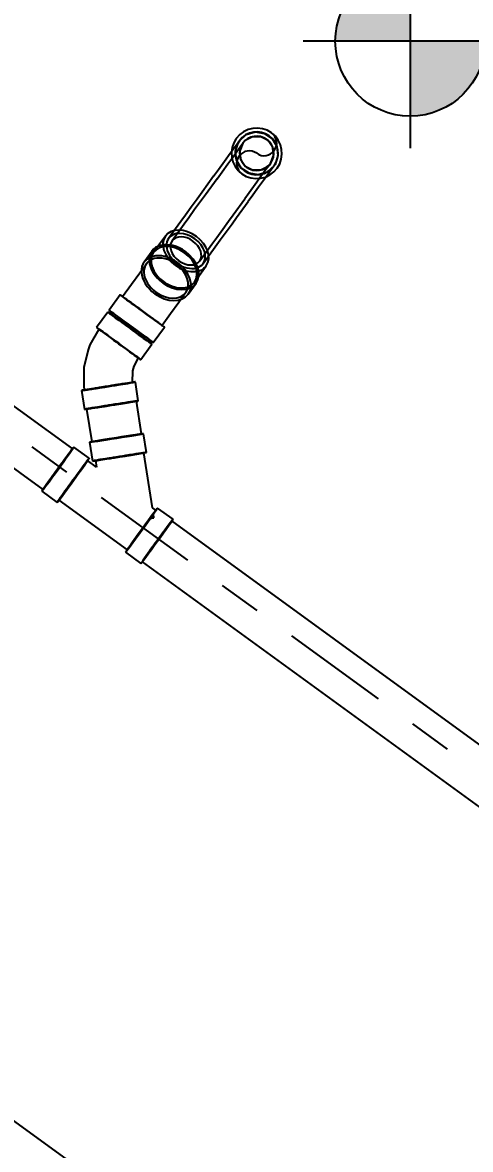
# Model space of a CAD drawing. Header units: millimetres. Extents: x 400392 to 401374, y 4543900 to 4544115.
# Drawn here: x 400709.991 to 400711.038, y 4544056.282 to 4544058.913 of the extents above; entities that cross this region are included whole.
import ezdxf

# ---------------------------------------------------------------- set-up
doc = ezdxf.new("R2010")
doc.units = ezdxf.units.MM
for name, pattern in [('CENTER', [2, 1.25, -0.25, 0.25, -0.25]), ('CONTINU', [0]), ('HIDDEN', [0.375, 0.25, -0.125])]:
    doc.linetypes.add(name, pattern=pattern)
doc.layers.add('A-DETL-GENF', color=92, linetype='Continuous', lineweight=9)
for name, color, linetype in [('kiriş prota', 6, 'Continuous'), ('kolon tarama prota', 252, 'Continuous'), ('skesit prota', 7, 'Continuous'), ('st-s_level (kot)', 6, 'Continuous'), ('st-s_levelmark (kot işareti)', 4, 'Continuous')]:
    doc.layers.add(name, color=color, linetype=linetype)
doc.styles.add('OLCU', font='romanstw.shx')

# ---------------------------------------------------------------- blocks, each defined once
blk = doc.blocks.new('+24.06 mekanik')
at = {"layer": 'kolon tarama prota', "color": 253}
for p, q in [((5667.6, 164604.1), (5667.6, 164558.1)), ((5677.6, 164604.1), (5677.6, 164558.1)), ((5757.6, 164558.1), (5757.6, 164604.1)), ((5767.6, 164558.1), (5767.6, 164604.1)), ((5667.6, 164473.3), (5667.6, 164424.9)), ((5677.6, 164473.3), (5677.6, 164424.9)), ((5757.6, 164424.9), (5757.6, 164473.3)), ((5767.6, 164424.9), (5767.6, 164473.3)), ((5658.6, 164424.9), (5658.6, 164378)), ((5776.6, 164377.9), (5776.6, 164424.9)), ((5653.9, 164378), (5653.9, 164346.5)), ((5781.4, 164346.5), (5781.4, 164378)), ((5653.9, 164251.6), (5653.9, 164207.2)), ((5781.4, 164207.2), (5781.4, 164251.6)), ((5658.6, 164207.2), (5658.6, 164202.2)), ((5776.6, 164202.2), (5776.6, 164207.2)), ((5653.9, 164202.2), (5653.9, 164157.7)), ((5781.4, 164157.7), (5781.4, 164202.2)), ((5777.9, 164136), (5774.8, 164157.7)), ((5833.4, 164076.5), (5802, 164107.9)), ((5885, 164018.2), (5830.1, 164073.2)), ((5711.8, 164017.8), (5743.3, 163986.4)), ((5919.8, 163990.2), (5888.4, 164021.6)), ((5746.6, 163989.7), (5801.6, 163934.8)), ((6006.7, 163893.9), (5915.1, 163985.5)), ((5798.2, 163931.4), (5829.6, 163900)), ((5775.1, 163895.7), (4904.4, 163895.7)), ((5819.5, 163900.5), (5775.1, 163900.5)), ((5845.1, 163893.9), (5819.5, 163893.9)), ((5834.3, 163904.7), (5845.1, 163893.8)), ((6017, 163893.9), (6006.7, 163893.9)), ((6061.5, 163900.5), (6017, 163900.5)), ((7046.4, 163895.7), (6061.5, 163895.7)), ((6016.7, 163870.7), (6017.3, 163870.7)), ((6023.5, 163877.1), (6017, 163883.6)), ((4904.4, 163777.7), (5775.1, 163777.7)), ((5775.1, 163773), (5819.5, 163773)), ((5819.5, 163779.6), (6017, 163779.6)), ((6017, 163773), (6061.5, 163773)), ((6061.5, 163777.7), (7046.4, 163777.7))]:
    blk.add_line(p, q, dxfattribs=at)
at = {"layer": 'kolon tarama prota', "color": 253, "flags": 128}
for points in [[(5667.6, 164706.6), (5672.3, 164727.7), (5685.5, 164744.9), (5704.7, 164754.9), (5726.3, 164755.8), (5746.3, 164747.5), (5761, 164731.5), (5767.4, 164710.9), (5767.6, 164706.6)], [(5757.6, 164706.6), (5753, 164725.3), (5740, 164739.7), (5721.9, 164746.3), (5702.8, 164743.7), (5687.1, 164732.4), (5678.5, 164715), (5677.6, 164706.6)], [(5667.6, 164604.1), (5667.6, 164623.9), (5667.6, 164647.2), (5667.6, 164670.5), (5667.6, 164689.9), (5667.6, 164702.6), (5667.6, 164706.6)], [(5767.6, 164706.6), (5762.9, 164685.4), (5749.8, 164668.2), (5730.6, 164658.3), (5708.9, 164657.3), (5688.9, 164665.6), (5674.3, 164681.6), (5667.8, 164702.2), (5667.6, 164706.6)], [(5677.6, 164604.1), (5677.6, 164623.9), (5677.6, 164647.2), (5677.6, 164670.5), (5677.6, 164689.9), (5677.6, 164702.6), (5677.6, 164706.6)], [(5677.6, 164706.6), (5682.3, 164687.8), (5695.2, 164673.4), (5713.4, 164666.8), (5732.5, 164669.4), (5748.2, 164680.7), (5756.7, 164698.1), (5757.6, 164706.6)], [(5757.6, 164706.6), (5757.6, 164701.9), (5757.6, 164688.5), (5757.6, 164668.6), (5757.6, 164645.2), (5757.6, 164622), (5757.6, 164604.1)], [(5767.6, 164706.6), (5767.6, 164701.9), (5767.6, 164688.5), (5767.6, 164668.6), (5767.6, 164645.2), (5767.6, 164622), (5767.6, 164604.1)], [(5667.6, 164558.1), (5667.6, 164538.4), (5667.6, 164515), (5667.6, 164491.8), (5667.6, 164473.3)], [(5677.6, 164558.1), (5677.6, 164538.4), (5677.6, 164515), (5677.6, 164491.8), (5677.6, 164473.3)], [(5757.6, 164473.3), (5757.6, 164493.1), (5757.6, 164516.4), (5757.6, 164539.6), (5757.6, 164558.1)], [(5767.6, 164473.3), (5767.6, 164493.1), (5767.6, 164516.4), (5767.6, 164539.6), (5767.6, 164558.1)], [(5660.5, 164251.6), (5660.5, 164287.1), (5660.5, 164320.1), (5660.5, 164346.5)], [(5774.8, 164346.5), (5774.8, 164318.1), (5774.8, 164284.9), (5774.8, 164251.6)], [(5660.5, 164157.7), (5665.2, 164115.4), (5668.3, 164103.7)], [(5797.3, 164103.3), (5781.9, 164125.4), (5777.9, 164136)], [(5668.3, 164103.7), (5684.8, 164064.4), (5709.6, 164029.8), (5716.5, 164022.5)]]:
    blk.add_lwpolyline(points, dxfattribs=at)
at = {"layer": 'kolon tarama prota', "color": 253}
for centre, radius, start, end in [((5717.6, 164706.6), 59, 0, 180), ((5717.6, 164736.1), 29.5, 270, 90), ((5717.6, 164706.6), 50, 0, 180), ((5717.6, 164706.6), 50, 359.9974, 179.9974), ((5717.6, 164706.6), 50, 359.9974, 179.9974), ((5717.6, 164706.6), 40, 0, 180), ((5717.6, 164706.6), 40, 359.9974, 179.9974), ((5717.6, 164706.6), 40, 359.9974, 179.9974), ((5717.6, 164706.6), 59, 180, 0), ((5717.6, 164706.6), 50, 180, 0), ((5717.6, 164706.6), 50, 179.9974, 359.9974), ((5717.6, 164706.6), 50, 179.9974, 359.9974), ((5717.6, 164706.6), 40, 180, 0), ((5717.6, 164706.6), 40, 179.9974, 359.9974), ((5717.6, 164706.6), 40, 179.9974, 359.9974), ((5717.6, 164677.1), 29.5, 90, 270)]:
    blk.add_arc(centre, radius, start, end, dxfattribs=at)
for centre, major_axis, ratio, start_param, end_param in [((5717.6, 164424.9), (-59, 0), 0.707107, 4.712389, 6.283185), ((5717.6, 164424.9), (-50, 0), 0.707107, 3.141593, 6.283185), ((5717.6, 164424.9), (-40, 0), 0.707107, 3.141593, 6.283185), ((5717.6, 164424.9), (-59, 0), 0.707107, 3.141593, 4.712389), ((5717.6, 164378), (-63.8, 0), 0.707107, 4.71241, 7.854003), ((5717.6, 164424.9), (-59, 0), 0.707107, 0, 1.570796), ((5717.6, 164378), (-59, 0), 0.707107, 4.712389, 6.283185), ((5717.6, 164424.9), (-50, 0), 0.707107, 0, 3.141593), ((5717.6, 164424.9), (40, 0), 0.707107, 3.141593, 6.283185), ((5717.6, 164424.9), (-59, 0), 0.707107, 1.570796, 3.141593), ((5717.6, 164378), (-63.8, 0), 0.707107, 1.570818, 4.71241), ((5717.6, 164378), (-59, 0), 0.707107, 3.141593, 4.712389), ((5717.6, 164346.5), (-63.8, 0), 0.707107, 4.71241, 7.854003), ((5717.6, 164346.5), (-63.8, 0), 0.707107, 1.570818, 4.71241), ((5717.6, 164346.5), (-57.1, 0), 0.707107, 4.71241, 7.854003), ((5717.6, 164378), (-59, 0), 0.707107, 0, 1.570796), ((5717.6, 164346.5), (-57.1, 0), 0.707107, 1.570818, 4.71241), ((5717.6, 164378), (-59, 0), 0.707107, 1.570796, 3.141593), ((5717.6, 164251.6), (-63.8, 0), 0.007724, 4.712404, 7.853997), ((5717.6, 164251.6), (-57.1, 0), 0.007724, 4.712404, 7.853997), ((5717.6, 164251.6), (-57.1, 0), 0.007724, 1.570812, 4.712404), ((5717.6, 164251.6), (-63.8, 0), 0.007724, 1.570812, 4.712404), ((5717.6, 164207.2), (-63.8, 0), 0.007724, 4.712404, 7.853997), ((5717.6, 164207.2), (-59, 0), 0.007724, 4.712389, 6.283185), ((5717.6, 164207.2), (-59, 0), 0.007724, 0, 1.570796), ((5717.6, 164207.2), (-59, 0), 0.007724, 3.141593, 4.712389), ((5717.6, 164207.2), (-63.8, 0), 0.007724, 1.570812, 4.712404), ((5717.6, 164207.2), (-59, 0), 0.007724, 1.570796, 3.141593), ((5717.6, 164202.2), (63.8, 0), 0.007724, 0.002275, 3.143868), ((5717.6, 164202.2), (63.8, 0), 0.007724, 3.143868, 6.285461), ((5717.6, 164202.2), (-59, 0), 0.007724, 4.712389, 6.283185), ((5717.6, 164202.2), (-59, 0), 0.007724, 0, 1.570796), ((5717.6, 164202.2), (-59, 0), 0.007724, 3.141593, 4.712389), ((5717.6, 164202.2), (-59, 0), 0.007724, 1.570796, 3.141593), ((5717.6, 164157.7), (63.8, 0), 0.007724, 0.002275, 3.143868), ((5717.6, 164157.7), (63.8, 0), 0.007724, 3.143868, 6.285461), ((5717.6, 164157.7), (57.1, 0), 0.007724, 0.002275, 3.143868), ((5717.6, 164157.7), (57.1, 0), 0.007724, 3.143868, 6.285461), ((5756.9, 164062.9), (45.1, 45.1), 0.007071, 6.279333, 9.420926), ((5756.9, 164062.9), (45.1, 45.1), 0.007071, 3.13774, 6.279333), ((5756.9, 164062.9), (40.4, 40.4), 0.007071, 6.279333, 9.420926), ((5756.9, 164062.9), (40.4, 40.4), 0.007071, 3.13774, 6.279333), ((5788.3, 164031.4), (45.1, 45.1), 0.007071, 6.279333, 9.420926), ((5788.3, 164031.4), (45.1, 45.1), 0.007071, 3.13774, 6.279333), ((5788.3, 164031.4), (41.7, 41.7), 0.007071, 0, 1.570796), ((5788.3, 164031.4), (41.7, 41.7), 0.007071, 4.712389, 6.283185), ((5788.3, 164031.4), (41.7, 41.7), 0.007071, 1.570796, 3.141593), ((5788.3, 164031.4), (41.7, 41.7), 0.007071, 3.141593, 4.712389), ((5843.3, 163976.5), (45.1, 45.1), 0.007071, 0.007071, 3.148664), ((5843.3, 163976.5), (45.1, 45.1), 0.007071, 3.148664, 6.290256), ((5843.3, 163976.5), (41.7, 41.7), 0.007071, 0, 1.570796), ((5843.3, 163976.5), (41.7, 41.7), 0.007071, 4.712389, 6.283185), ((5843.3, 163976.5), (41.7, 41.7), 0.007071, 1.570796, 3.141593), ((5843.3, 163976.5), (41.7, 41.7), 0.007071, 3.141593, 4.712389), ((5874.7, 163945.1), (45.1, 45.1), 0.007071, 0.007071, 3.148664), ((5874.7, 163945.1), (45.1, 45.1), 0.007071, 3.148664, 6.290256), ((5874.7, 163945.1), (40.4, 40.4), 0.007071, 0.007071, 3.148664), ((5874.7, 163945.1), (40.4, 40.4), 0.007071, 3.148664, 6.290256), ((5775.1, 163836.7), (0, 63.8), 0.01, 0, 3.141593), ((5775.1, 163836.7), (0, 59), 0.01, 0, 1.570796), ((5775.1, 163836.7), (0, 63.8), 0.01, 3.141593, 6.283185), ((5775.1, 163836.7), (0, 59), 0.01, 4.712389, 6.283185), ((5819.5, 163836.7), (0, 63.8), 0.01, 0, 3.141593), ((5819.5, 163836.7), (0, 57.1), 0.01, 0, 3.141593), ((5819.5, 163836.7), (0, 63.8), 0.01, 3.141593, 6.283185), ((5819.5, 163836.7), (0, 57.2), 0.01, 3.141593, 6.283185), ((6017, 163836.7), (0, 63.8), 0.01, 0, 3.141593), ((6017, 163836.7), (0, 57.2), 0.01, 0, 3.141593), ((6017, 163836.7), (0, 63.8), 0.01, 3.141593, 6.283185), ((6017, 163836.7), (0, 57.1), 0.01, 3.141593, 6.283185), ((6061.5, 163836.7), (0, 63.8), 0.01, 0, 3.141593), ((6061.5, 163836.7), (0, 59), 0.009999, 0, 1.570796), ((6061.5, 163836.7), (0, 63.8), 0.01, 3.141593, 6.283185), ((6061.5, 163836.7), (0, 59), 0.009999, 4.712389, 6.283185), ((5983.1, 163836.7), (40.4, 40.4), 0.007071, 0.007071, 0.579267), ((5983.1, 163836.7), (40.4, 40.4), 0.007071, 5.71806, 6.290256), ((5775.1, 163836.7), (0, 59), 0.01, 1.570796, 3.141593), ((5775.1, 163836.7), (0, 59), 0.01, 3.141593, 4.712389), ((6061.5, 163836.7), (0, 59), 0.009999, 1.570796, 3.141593), ((6061.5, 163836.7), (0, 59), 0.009999, 3.141593, 4.712389)]:
    blk.add_ellipse(centre, major_axis=major_axis, ratio=ratio, start_param=start_param, end_param=end_param, dxfattribs=at)
blk = doc.blocks.new('PLAN_KOT')
at = {"layer": 'st-s_levelmark (kot işareti)'}
h = blk.add_hatch(color=256, dxfattribs=at)
h.paths.add_polyline_path([(0, 17.5, 0.414214), (-17.5, 0), (0, 0)])
h.paths.add_polyline_path([(17.5, 0), (0, 0), (0, -17.5, 0.414214)])
for p, q in [((0, 25), (0, -25)), ((105, 0), (-25, 0))]:
    blk.add_line(p, q, dxfattribs=at)
blk.add_circle((0, 0), 17.5, dxfattribs=at)
at = {"layer": 'st-s_level (kot)', "color": 6, "style": 'OLCU', "width": 0.8}
for tag, p in [('KOT', (22.67, 9.78)), ('DÖŞEME_KALINLIĞI', (22.67, -27.63))]:
    blk.add_attdef(tag, p, '', height=20, dxfattribs=at)

msp = doc.modelspace()

# ---------------------------------------------------------------- linework, layer by layer
at = {"layer": 'kiriş prota', "linetype": 'HIDDEN'}
msp.add_lwpolyline([(400706.8929, 4544058.5841), (400711.4638, 4544055.2632)], dxfattribs=at)
at = {"layer": 'skesit prota', "linetype": 'CENTER', "ltscale": 0.2}
msp.add_lwpolyline([(400702.165, 4544063.6239), (400738.9293, 4544036.913), (400738.7966, 4544037.7511), (400738.2676, 4544037.023)], dxfattribs=at)

# ---------------------------------------------------------------- block references
at = {"layer": 'A-DETL-GENF', "xscale": 0.001, "yscale": 0.001, "zscale": 0.001, "rotation": 323.9999999999982}
msp.add_blockref('+24.06 mekanik', (400609.1002, 4543928.7183), dxfattribs=at)
at = {"layer": 'st-s_level (kot)', "linetype": 'CONTINU', "ltscale": 0.1, "xscale": 0.01, "yscale": 0.01, "zscale": 0.01}
msp.add_blockref('PLAN_KOT', (400710.8967, 4544058.8697), dxfattribs=at).add_auto_attribs({'KOT': '+23.56', 'DÖŞEME_KALINLIĞI': 'd=50'})

doc.saveas('drawing.dxf')
